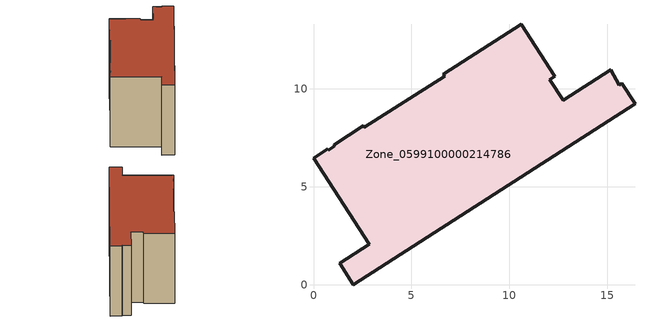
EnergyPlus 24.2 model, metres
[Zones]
Zone_0599100000214786
 floor ground (C_G): 1.05,7.15 2.55,8.11 2.6,8.04 6.7,10.65 6.64,10.74 10.61,13.3 12.33,10.64 12.08,10.48 12.77,9.41 15.19,10.97 15.62,10.2 15.76,10.28 16.43,9.24 2.03,0 1.33,1.09 2.84,2.06 0,6.47 0.72,6.93 0.76,6.87 1.07,7.06 z0.31
 wall outside (C_F): 2.03,0 16.43,9.24 15.76,10.28 15.62,10.2 15.19,10.97 12.77,9.41 12.08,10.48 12.33,10.64 10.61,13.3 6.64,10.74 6.7,10.65 2.6,8.04 2.55,8.11 1.05,7.15 1.07,7.06 0.76,6.87 0.72,6.93 0,6.47 2.84,2.06 1.33,1.09 2.03,0 z0.31:8.35
 roof outside (C_R): 0.76,6.87 0.72,6.93 0,6.47 2.84,2.06 1.33,1.09 2.03,0 16.43,9.24 15.76,10.28 15.62,10.2 15.19,10.97 12.77,9.41 12.08,10.48 12.33,10.64 10.61,13.3 6.64,10.74 6.7,10.65 2.6,8.04 2.55,8.11 1.05,7.15 1.07,7.06 z8.35
[BUILDING]
Pand.0599100000214786: North Axis=0; Terrain=City; Loads Convergence Tolerance Value=0.04; Temperature Convergence Tolerance Value=0.4; Solar Distribution=FullExterior; Maximum Number of Warmup Days=25; Minimum Number of Warmup Days=1
[Site:Location]
Rotterdam.The.Hague.AP_ZH_NLD Design_Conditions: Latitude=51.96; Longitude=4.45; Time Zone=1; Elevation=-4.5
[SITE:GROUNDTEMPERATURE:BUILDINGSURFACE]
18, 18, 18, 18, 18, 18, 18, 18, 18, 18, 18, 18
[MATERIAL] Thermal Absorptance=0.9; Solar Absorptance=0.7; Visible Absorptance=0.7
Name | Roughness | Thickness | Conductivity | Density | Specific Heat
G.TC.1992-2005 | MediumSmooth | 0.15 | 0.06 | 540 | 1210
F.TC.1992-2005 | Rough | 0.3 | 0.12 | 1920 | 840
R.TC.1992-2005 | MediumRough | 0.2 | 0.08 | 1500 | 1000
[CONSTRUCTION]
C_G: G.TC.1992-2005
C_F: F.TC.1992-2005
C_R: R.TC.1992-2005
[ZONE]
Zone_0599100000214786: Type=1; Multiplier=1; Ceiling Height=Autocalculate; Volume=Autocalculate; Floor Area=autocalculate; Part of Total Floor Area=Yes
[ZONEINFILTRATION:DESIGNFLOWRATE]
Infil_Zone_0599100000214786: Zone or ZoneList or Space or SpaceList=Zone_0599100000214786; Schedule=AlwaysOn; Design Flow Rate Calculation Method=Flow/Area; Flow Rate per Floor Area=0.0015; Constant Term Coefficient=1; Temperature Term Coefficient=0; Velocity Term Coefficient=0; Velocity Squared Term Coefficient=0
[HVACTEMPLATE:ZONE:IDEALLOADSAIRSYSTEM]
Zone_0599100000214786: Maximum Heating Supply Air Temperature=50; Minimum Cooling Supply Air Temperature=13; Maximum Heating Supply Air Humidity Ratio=0.0156; Minimum Cooling Supply Air Humidity Ratio=0.0077; Heating Limit=NoLimit; Cooling Limit=NoLimit; Dehumidification Control Type=ConstantSensibleHeatRatio; Cooling Sensible Heat Ratio=0.7; Dehumidification Setpoint=60; Humidification Control Type=None; Humidification Setpoint=30; Outdoor Air Method=None; Outdoor Air Flow Rate per Person=0.00944; Outdoor Air Flow Rate per Zone Floor Area=0; Outdoor Air Flow Rate per Zone=0; Demand Controlled Ventilation Type=None; Outdoor Air Economizer Type=NoEconomizer; Heat Recovery Type=None; Sensible Heat Recovery Effectiveness=0.7; Latent Heat Recovery Effectiveness=0.65
[ZONECONTROL:THERMOSTAT]
ThermostatControl_Zone_0599100000214786: Zone or ZoneList=Zone_0599100000214786; Control Type Schedule=DualSetpointControlType; Control 1=Thermostat_Zone_0599100000214786; Temperature Difference Between Cutout And Setpoint=0
[THERMOSTATSETPOINT:DUALSETPOINT]
Thermostat_Zone_0599100000214786: Heating Setpoint Temperature Schedule=HeatingSetpoint_Zone_0599100000214786; Cooling Setpoint Temperature Schedule=CoolingSetpoint_Zone_0599100000214786
[SCHEDULE:COMPACT]
HeatingSetpoint_Zone_0599100000214786: Through: 12/31, For: AllDays, Until: 24:00, 21
CoolingSetpoint_Zone_0599100000214786: Through: 12/31, For: AllDays, Until: 24:00, 24
DualSetpointControlType: Through: 12/31, For: AllDays, Until: 24:00, 4
AlwaysOn: Through: 12/31, For: AllDays, Until: 24:00, 1
